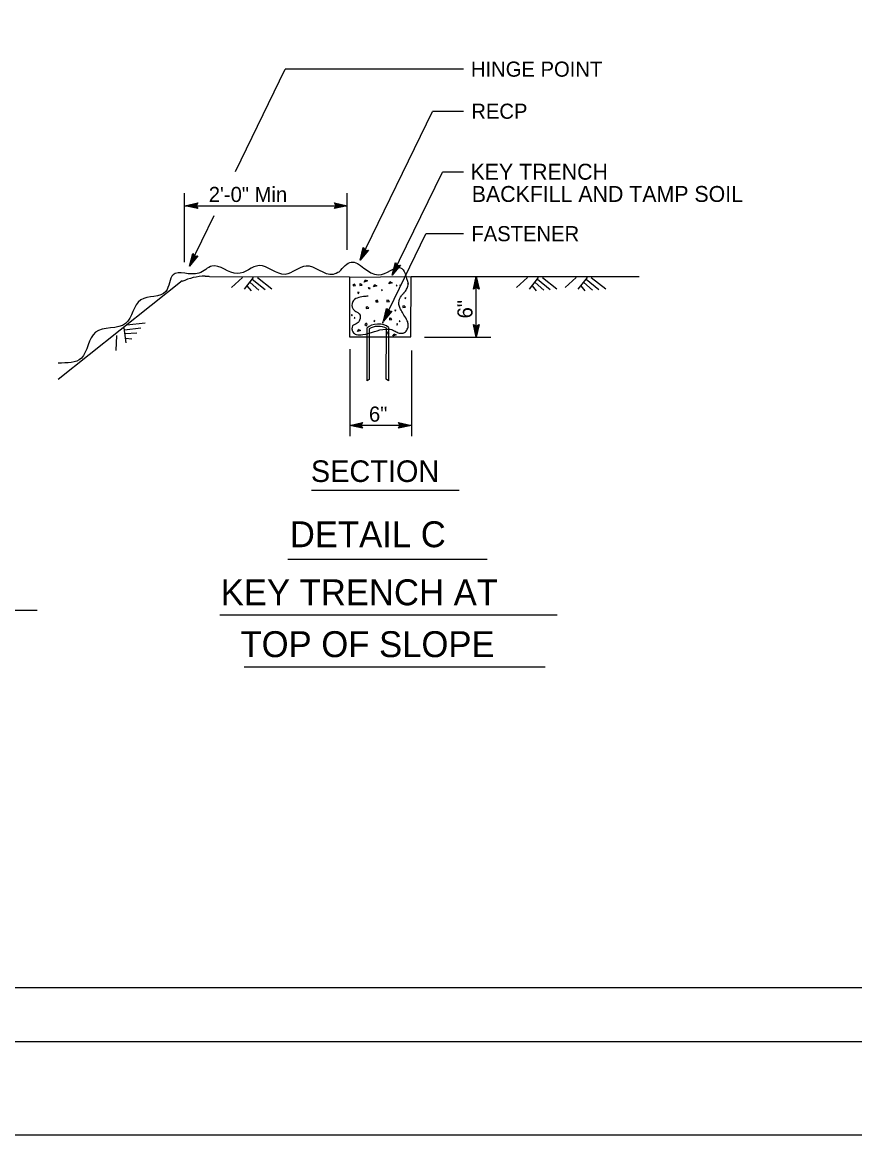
# Model space of a CAD drawing. Extents: x -894 to 866, y -472 to 714.
# Drawn here: x -165 to 221, y -472 to 43 of the extents above; entities that cross this region are included whole.
import ezdxf

# ---------------------------------------------------------------- set-up
doc = ezdxf.new("R2010")
doc.units = 0
for name, color, linetype in [('56 Stage 3 Anno', 7, 'Continuous'), ('57 Undefined', 7, 'Continuous'), ('58 Soundwalls', 7, 'Continuous'), ('60 Nongeo Data', 7, 'Continuous'), ('border_PLOTTING-ELEMENTS', 7, 'Continuous'), ('border_rw_22x34_Cut_Lines', 7, 'Continuous'), ('border_SHEET', 7, 'Continuous')]:
    doc.layers.add(name, color=color, linetype=linetype)

msp = doc.modelspace()

# ---------------------------------------------------------------- linework, layer by layer
at = {"layer": '56 Stage 3 Anno'}
for p, q in [((-66.17, -26.37), (-43.14, 21.05)), ((39.38, 21.05), (-43.14, 21.05)), ((-8.44, -67.46), (25.01, 1.38)), ((39.38, 1.38), (25.01, 1.38)), ((6.47, -74.43), (29.68, -26.64)), ((39.38, -26.64), (29.68, -26.64)), ((-89.76, -68.41), (-89.76, -36.46)), ((-89.57, -42.22), (-83.66, -40.91)), ((-83.66, -40.91), (-84.45, -42.22)), ((-83.66, -40.91), (-83.66, -40.91)), ((-19.5, -42.22), (-20.29, -40.9)), ((-20.29, -40.9), (-20.29, -40.9)), ((-20.29, -40.9), (-14.39, -42.22)), ((-14.39, -62.58), (-14.39, -36.46)), ((-89.57, -42.22), (-14.39, -42.22)), ((-83.66, -43.54), (-89.57, -42.22)), ((-89.57, -42.22), (-89.57, -42.22)), ((-83.88, -43.19), (-88.21, -42.22)), ((-88.2, -42.22), (-83.9, -41.26)), ((-86.85, -42.22), (-84.07, -41.6)), ((-84.11, -42.83), (-86.85, -42.22)), ((-85.49, -42.22), (-84.3, -41.96)), ((-84.28, -42.49), (-85.49, -42.22)), ((-84.45, -42.22), (-83.66, -43.54)), ((-83.66, -43.54), (-83.66, -43.54)), ((-14.39, -42.22), (-20.29, -43.53)), ((-20.29, -43.53), (-19.5, -42.22)), ((-20.29, -43.53), (-20.29, -43.53)), ((-20.08, -41.25), (-15.74, -42.22)), ((-15.76, -42.22), (-20.06, -43.17)), ((-17.11, -42.22), (-19.89, -42.83)), ((-19.85, -41.6), (-17.11, -42.22)), ((-19.68, -41.95), (-18.47, -42.22)), ((-18.47, -42.22), (-19.66, -42.48)), ((-14.39, -42.22), (-14.39, -42.22)), ((-87.44, -70.15), (-76.09, -46.79)), ((2.39, -95.73), (22.06, -55.24)), ((39.38, -55.24), (22.06, -55.24)), ((-8.44, -67.46), (-6.99, -61.59)), ((-6.99, -61.59), (-6.99, -61.59)), ((-6.99, -61.59), (-6.16, -62.87)), ((-87.44, -70.15), (-85.99, -64.28)), ((-83.63, -65.44), (-87.44, -70.15)), ((-86.83, -68.92), (-85.77, -64.64)), ((-84.04, -65.48), (-86.83, -68.93)), ((-86.23, -67.71), (-85.55, -64.95)), ((-84.46, -65.53), (-86.23, -67.71)), ((-85.99, -64.28), (-85.99, -64.28)), ((-85.99, -64.28), (-85.17, -65.56)), ((-85.62, -66.5), (-85.33, -65.31)), ((-84.84, -65.53), (-85.62, -66.5)), ((-85.17, -65.56), (-83.63, -65.44)), ((-83.63, -65.44), (-83.63, -65.44)), ((-4.63, -62.75), (-8.44, -67.46)), ((-7.83, -66.23), (-6.77, -61.95)), ((-5.04, -62.79), (-7.83, -66.24)), ((-7.23, -65.02), (-6.54, -62.26)), ((-5.46, -62.84), (-7.23, -65.02)), ((-6.62, -63.81), (-6.33, -62.62)), ((-5.84, -62.84), (-6.62, -63.81)), ((-6.16, -62.87), (-4.63, -62.75)), ((-4.63, -62.75), (-4.63, -62.75)), ((-87.44, -70.15), (-87.44, -70.15)), ((-8.44, -67.46), (-8.44, -67.46)), ((6.47, -74.43), (7.92, -68.56)), ((10.27, -69.73), (6.47, -74.43)), ((7.07, -73.2), (8.13, -68.92)), ((9.86, -69.76), (7.07, -73.21)), ((7.68, -72), (8.36, -69.23)), ((9.44, -69.81), (7.68, -72)), ((7.92, -68.56), (7.92, -68.56)), ((7.92, -68.56), (8.74, -69.85)), ((8.28, -70.78), (8.57, -69.59)), ((9.06, -69.81), (8.28, -70.78)), ((8.74, -69.85), (10.27, -69.73)), ((10.27, -69.73), (10.27, -69.73)), ((6.47, -74.43), (6.47, -74.43)), ((44.03, -80.86), (45.35, -74.96)), ((44.38, -80.65), (45.35, -76.32)), ((45.35, -103.08), (45.35, -74.96)), ((45.35, -74.96), (45.35, -74.96)), ((45.35, -74.96), (46.66, -80.86)), ((45.35, -76.33), (46.3, -80.63)), ((45.35, -80.07), (44.03, -80.86)), ((44.03, -80.86), (44.03, -80.86)), ((44.73, -80.42), (45.34, -77.68)), ((45.07, -80.25), (45.34, -79.04)), ((45.34, -77.68), (45.96, -80.46)), ((45.34, -79.04), (45.61, -80.23)), ((46.66, -80.86), (45.35, -80.07)), ((46.66, -80.86), (46.66, -80.86)), ((2.39, -95.73), (3.84, -89.86)), ((6.19, -91.02), (2.39, -95.73)), ((5.79, -91.06), (2.99, -94.51)), ((3, -94.5), (4.05, -90.22)), ((3.6, -93.3), (4.28, -90.53)), ((5.37, -91.11), (3.6, -93.3)), ((3.84, -89.86), (3.84, -89.86)), ((3.84, -89.86), (4.66, -91.14)), ((4.2, -92.08), (4.5, -90.89)), ((4.98, -91.11), (4.2, -92.08)), ((4.66, -91.14), (6.19, -91.02)), ((6.19, -91.02), (6.19, -91.02)), ((2.39, -95.73), (2.39, -95.73)), ((45.35, -103.08), (44.04, -97.18)), ((44.04, -97.18), (44.04, -97.18)), ((44.04, -97.18), (45.35, -97.96)), ((45.34, -101.71), (44.39, -97.41)), ((45.35, -100.36), (44.73, -97.58)), ((45.35, -99), (45.09, -97.81)), ((45.35, -97.96), (46.67, -97.18)), ((46.67, -97.18), (45.35, -103.08)), ((46.31, -97.39), (45.35, -101.72)), ((45.96, -97.62), (45.35, -100.36)), ((45.62, -97.79), (45.35, -99)), ((46.67, -97.18), (46.67, -97.18)), ((21.41, -103.08), (52.12, -103.08)), ((45.35, -103.08), (45.35, -103.08)), ((-13.26, -108.7), (-13.26, -148.96)), ((15.28, -109.21), (15.28, -148.96)), ((-13.26, -143.96), (-7.35, -142.65)), ((15.28, -143.96), (-13.26, -143.96)), ((-7.35, -145.28), (-13.26, -143.96)), ((-13.26, -143.96), (-13.26, -143.96)), ((-7.57, -144.93), (-11.9, -143.96)), ((-11.89, -143.96), (-7.58, -143.01)), ((-10.54, -143.96), (-7.76, -143.35)), ((-7.8, -144.58), (-10.54, -143.96)), ((-9.18, -143.97), (-7.99, -143.7)), ((-7.97, -144.24), (-9.18, -143.97)), ((-7.35, -142.65), (-8.14, -143.96)), ((-8.14, -143.96), (-7.35, -145.28)), ((-7.35, -142.65), (-7.35, -142.65)), ((10.16, -143.96), (9.37, -142.64)), ((9.37, -142.64), (9.37, -142.64)), ((9.37, -142.64), (15.28, -143.96)), ((15.28, -143.96), (9.37, -145.27)), ((9.37, -145.27), (10.16, -143.96)), ((9.59, -142.99), (13.92, -143.96)), ((13.91, -143.97), (9.61, -144.92)), ((12.56, -143.96), (9.78, -144.58)), ((9.82, -143.35), (12.56, -143.96)), ((9.99, -143.69), (11.2, -143.96)), ((11.2, -143.96), (10.01, -144.22)), ((15.28, -143.96), (15.28, -143.96)), ((-7.35, -145.28), (-7.35, -145.28)), ((9.37, -145.27), (9.37, -145.27))]:
    msp.add_line(p, q, dxfattribs=at)
at = {"layer": '57 Undefined'}
for p, q in [((-30.94, -173.94), (37.45, -173.94)), ((-451.4, -229.47), (-158.01, -229.47))]:
    msp.add_line(p, q, dxfattribs=at)
for points in [[(-41.91, -205.96), (50.45, -205.96)], [(-73.37, -231.69), (82.76, -231.69)], [(-62.22, -255.71), (77.33, -255.71)]]:
    msp.add_lwpolyline(points, dxfattribs=at)
at = {"layer": '58 Soundwalls'}
for p, q in [((-62.9, -75.39), (-68.08, -80.07)), ((-57.95, -75.38), (-62.21, -80.89)), ((-58.37, -76.2), (-52.44, -81.01)), ((-55.94, -75.39), (-49.31, -80.76)), ((-6.6, -77.55), (-6.01, -76.6)), ((-5.07, -77.04), (-6.6, -77.55)), ((-6.16, -76.45), (-5.07, -77.04)), ((69.14, -75.39), (63.96, -80.07)), ((74.09, -75.38), (69.83, -80.89)), ((73.67, -76.2), (79.6, -81.01)), ((76.09, -75.39), (82.73, -80.76)), ((91.69, -75.39), (86.51, -80.07)), ((96.64, -75.38), (92.38, -80.89)), ((96.22, -76.2), (102.15, -81.01)), ((98.64, -75.39), (105.28, -80.76)), ((-60.85, -79.3), (-58.95, -81.6)), ((-59.43, -77.72), (-55.38, -81.36)), ((-11.12, -78.56), (-11.84, -78.78)), ((-11.7, -78.64), (-11.7, -79.36)), ((-11.7, -79.36), (-10.53, -79.22)), ((-10.53, -79.22), (-11.12, -78.56)), ((-8.93, -82.42), (-9.59, -82.42)), ((-9.51, -82.35), (-9.29, -83)), ((-9.29, -83), (-8.93, -82.42)), ((-8.05, -78.35), (-8.78, -78.56)), ((-8.64, -78.42), (-8.64, -79.15)), ((-8.64, -79.15), (-7.47, -79)), ((-7.47, -79), (-8.05, -78.35)), ((-4.7, -80.02), (-4.34, -80.53)), ((-4.7, -80.02), (-3.9, -80.24)), ((-4.34, -80.53), (-3.83, -80.46)), ((-3.83, -80.46), (-3.9, -80.24)), ((-2.22, -79.8), (-1.64, -78.86)), ((-0.69, -79.29), (-2.22, -79.8)), ((-1.79, -78.71), (-0.69, -79.29)), ((1.75, -81.15), (1.35, -81.33)), ((1.42, -81.26), (1.71, -81.69)), ((1.71, -81.69), (1.78, -81.11)), ((1.78, -81.11), (1.71, -81.18)), ((4.84, -78.42), (5.43, -77.47)), ((6.37, -77.91), (4.84, -78.42)), ((5.28, -77.33), (6.37, -77.91)), ((8.6, -78.96), (8.2, -79.15)), ((8.27, -79.07), (8.56, -79.51)), ((8.56, -79.51), (8.63, -78.93)), ((8.63, -78.93), (8.56, -79)), ((10.27, -78.96), (9.87, -79.15)), ((9.95, -79.07), (10.24, -79.51)), ((10.24, -79.51), (10.31, -78.93)), ((10.31, -78.93), (10.24, -79)), ((71.19, -79.3), (73.09, -81.6)), ((72.6, -77.72), (76.66, -81.36)), ((93.74, -79.3), (95.64, -81.6)), ((95.16, -77.72), (99.21, -81.36)), ((-0.62, -85.98), (-1.35, -86.2)), ((-1.2, -86.06), (-1.2, -86.78)), ((-1.2, -86.78), (-0.04, -86.64)), ((-0.04, -86.64), (-0.62, -85.98)), ((4.55, -85.91), (3.82, -86.13)), ((3.97, -85.98), (3.97, -86.71)), ((3.97, -86.71), (5.14, -86.56)), ((5.14, -86.56), (4.55, -85.91)), ((12.61, -84.78), (12.2, -84.96)), ((12.28, -84.89), (12.57, -85.33)), ((12.57, -85.33), (12.64, -84.75)), ((12.64, -84.75), (12.57, -84.82)), ((-12.17, -92.71), (-12.57, -92.89)), ((-12.21, -93.26), (-12.14, -92.67)), ((-12.14, -92.67), (-12.21, -92.75)), ((-4.99, -88.97), (-5.72, -89.18)), ((-5.58, -89.04), (-5.58, -89.77)), ((-5.58, -89.77), (-4.41, -89.62)), ((-4.41, -89.62), (-4.99, -88.97)), ((5.22, -90.65), (3.69, -91.16)), ((3.72, -91.16), (4.3, -90.21)), ((4.21, -90.15), (5.31, -90.73)), ((7.94, -90.53), (7.54, -90.71)), ((7.61, -90.64), (7.91, -91.07)), ((7.91, -91.07), (7.98, -90.49)), ((7.98, -90.49), (7.91, -90.57)), ((11.99, -88.53), (11.26, -88.75)), ((11.4, -88.6), (11.4, -89.33)), ((11.4, -89.33), (12.57, -89.18)), ((12.57, -89.18), (11.99, -88.53)), ((-116.44, -97.33), (-107.96, -96.39)), ((-12.5, -92.82), (-12.21, -93.26)), ((-10.86, -93.95), (-11.26, -94.13)), ((-11.19, -94.06), (-10.9, -94.49)), ((-10.9, -94.49), (-10.82, -93.91)), ((-10.82, -93.91), (-10.9, -93.98)), ((-5.43, -96.46), (-6.31, -97.26)), ((-6.31, -97.26), (-5.5, -97.77)), ((-5.14, -97.04), (-5.5, -96.67)), ((-5.5, -97.77), (-5.14, -97.04)), ((-1.75, -95.4), (-2.15, -95.58)), ((-2.08, -95.51), (-1.79, -95.95)), ((-1.79, -95.95), (-1.71, -95.36)), ((-1.71, -95.36), (-1.79, -95.44)), ((2.18, -96.06), (1.78, -96.24)), ((1.86, -96.16), (2.15, -96.6)), ((2.15, -96.6), (2.22, -96.02)), ((2.22, -96.02), (2.15, -96.09)), ((5.72, -94.27), (4.99, -94.49)), ((5.14, -94.35), (5.14, -95.07)), ((5.14, -95.07), (6.3, -94.93)), ((6.3, -94.93), (5.72, -94.27)), ((8.82, -96.93), (8.42, -97.11)), ((8.49, -97.04), (8.78, -97.47)), ((8.78, -97.47), (8.85, -96.89)), ((8.85, -96.89), (8.78, -96.97)), ((9.98, -95.47), (9.58, -95.66)), ((9.65, -95.58), (9.95, -96.02)), ((9.95, -96.02), (10.02, -95.44)), ((10.02, -95.44), (9.95, -95.51)), ((-121.33, -102.27), (-121.64, -109.25)), ((-117.86, -98.75), (-116.93, -105.65)), ((-117.57, -99.63), (-109.98, -98.79)), ((-117.24, -101.45), (-111.8, -101.12)), ((-9.73, -100.46), (-9.15, -99.51)), ((-8.2, -99.95), (-9.73, -100.46)), ((-9.29, -99.37), (-8.2, -99.95)), ((4.41, -100.75), (3.68, -100.97)), ((3.82, -100.82), (3.82, -101.55)), ((3.82, -101.55), (4.99, -101.4)), ((4.99, -101.4), (4.41, -100.75)), ((6.67, -102.57), (7.25, -101.62)), ((8.2, -102.06), (6.67, -102.57)), ((7.1, -101.47), (8.2, -102.06)), ((-117.1, -103.57), (-114.13, -103.83))]:
    msp.add_line(p, q, dxfattribs=at)
at = {"layer": '60 Nongeo Data'}
for p, q in [((-90.83, -77.01), (-148.33, -122.67)), ((-13.16, -75.26), (15.16, -75.05)), ((-5.18, -123.35), (-5.18, -98.81))]:
    msp.add_line(p, q, dxfattribs=at)
for points in [[(-80.18, -74.81), (-78.41, -74.82)], [(-78.16, -75.03), (-13.29, -75.17), (-13.43, -102.97), (15.07, -102.96), (15.18, -74.96), (120.77, -74.96)], [(-4.2, -99.17), (-4.2, -122.62), (-5.18, -123.22)], [(4.73, -98.53), (4.66, -123.22), (3.69, -122.49), (3.82, -99.29), (3.82, -98.93)]]:
    msp.add_lwpolyline(points, dxfattribs=at)
msp.add_arc((-79.41, -102.7), 27.9, 91.5935, 114.4816, dxfattribs=at)
for centre, major_axis, ratio, start_param, end_param in [((-0.07, -100.76), (-5.99, 0), 0.620606, 3.784193, 5.732342), ((0.02, -101.01), (5.46, 0), 0.531722, 0.800603, 2.454807)]:
    msp.add_ellipse(centre, major_axis=major_axis, ratio=ratio, start_param=start_param, end_param=end_param, dxfattribs=at)
for points in [[(-18.01, -72.79), (-20.93, -74), (-33.47, -70.12), (-43.18, -74), (-55.19, -69.94), (-65.25, -73.64), (-77.08, -70.12), (-83.08, -73.47), (-95.09, -74.17), (-98.44, -81.93), (-110.01, -85.81), (-117.07, -96.74), (-131.02, -100.79), (-137.55, -112.78), (-148.33, -115.04)], [(-18.12, -72.88), (-12.53, -68.28), (-0.01, -74.2), (10.2, -70.91), (13.75, -78.52)], [(-4.74, -84.08), (-6.92, -84.3), (-11.88, -86.62), (-11.73, -90.04), (-9.84, -91.5), (-8.82, -92.3), (-8.67, -95.21), (-9.76, -96.59), (-11.95, -97.9), (-12.24, -99.21), (-11.8, -100.66), (-10.2, -101.82), (-7.21, -101.9), (-1.82, -100.44), (3.35, -99.35), (6.05, -99.57), (7.8, -100.37), (9.62, -101.17), (12.1, -100.95), (13.41, -99.35), (13.85, -97.39), (13.41, -95.57), (11.81, -92.81), (10.5, -90.55), (9.77, -88.88), (9.48, -87.13), (10.71, -83.86), (11.66, -82.77), (12.17, -82.19)], [(11.8, -82.62), (13.11, -80.92), (13.47, -79.9), (13.84, -78.88), (13.69, -78.01)]]:
    msp.add_spline(points, degree=3, dxfattribs=at)
at = {"layer": 'border_PLOTTING-ELEMENTS'}
for points in [[(-894.04, -472.44), (865.96, -472.44), (865.96, 713.56), (-894.04, 713.56)], [(-864.04, 670.56), (835.96, 670.56), (835.96, -429.44), (-864.04, -429.44)]]:
    msp.add_lwpolyline(points, close=True, dxfattribs=at)
at = {"layer": 'border_rw_22x34_Cut_Lines'}
msp.add_lwpolyline([(-864.04, 670.56), (835.96, 670.56), (835.96, -429.44), (-864.04, -429.44)], close=True, dxfattribs=at)
at = {"layer": 'border_SHEET'}
msp.add_line((810.96, -404.44), (-814.04, -404.44), dxfattribs=at)

# ---------------------------------------------------------------- texts
at = {"layer": '57 Undefined'}
for s, height, p in [('HINGE POINT ', 7, (42.87, 17.55)), ('RECP', 7, (43.05, -1.94)), ('KEY TRENCH', 7.382, (42.69, -30.15)), ('2\'-0" Min', 7, (-78.54, -40.47)), ('BACKFILL AND TAMP SOIL', 7.3819, (43.26, -40.45)), ('FASTENER', 7, (43.08, -58.65)), ('6"', 7, (-4.34, -142.21)), ('SECTION', 10, (-31.24, -170.14))]:
    msp.add_text(s, height=height, dxfattribs=at).set_placement(p)
msp.add_text('6"', height=7, rotation=90, dxfattribs=at).set_placement((43.6, -94.38))
at = {"layer": '60 Nongeo Data'}
for s, p in [('DETAIL C', (-40.99, -200.35)), ('KEY TRENCH AT', (-73.01, -227.23)), ('TOP OF SLOPE', (-63.86, -251.25))]:
    msp.add_text(s, height=12, dxfattribs=at).set_placement(p)

doc.saveas('drawing.dxf')
